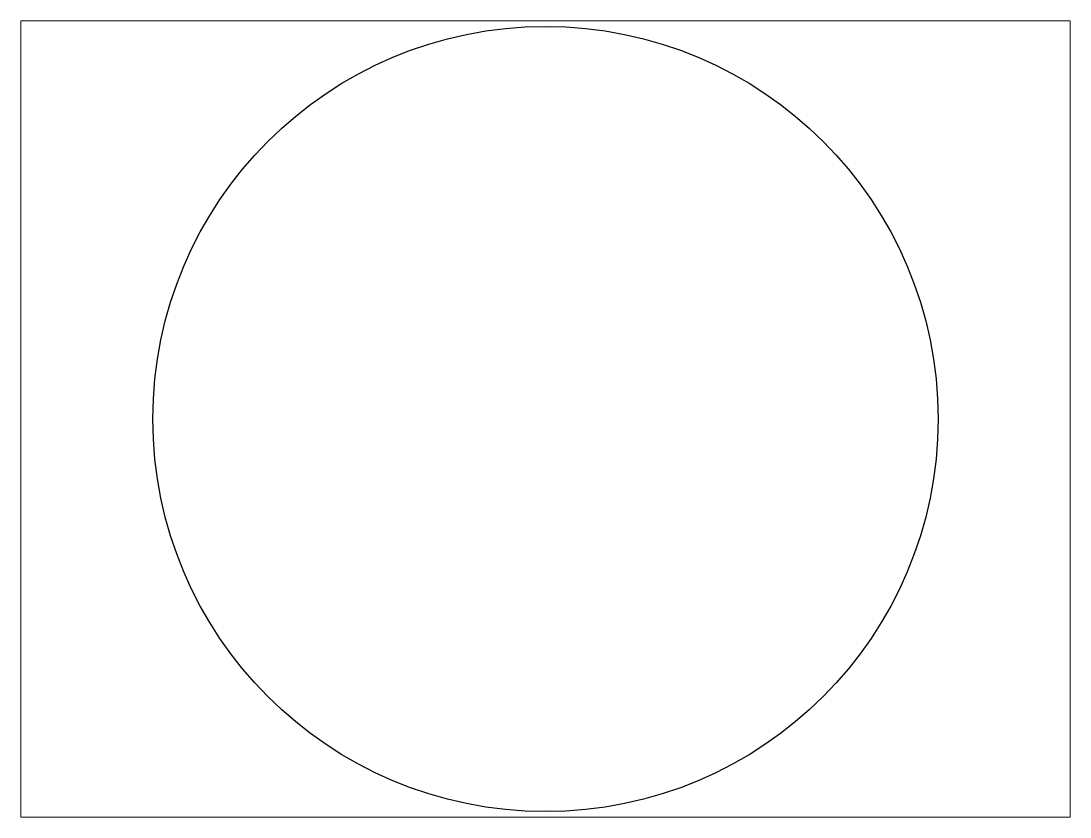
# Paper-space layout 'Presentación1' of a CAD drawing. Header units: millimetres. Extents: x 26 to 231, y 20 to 176.
# The model-space entities are those that its viewports show. They can reach past a viewport. Long polylines and large blocks are cut down to what shows.
import ezdxf

# ---------------------------------------------------------------- set-up
doc = ezdxf.new("R2010")
doc.units = ezdxf.units.MM

msp = doc.modelspace()

# ---------------------------------------------------------------- linework, layer by layer
msp.add_circle((0, 0), 1000)

psp = doc.layouts.new('Presentación1')

# ---------------------------------------------------------------- viewports
at = {"layer": '0'}
psp.add_viewport(center=(128.5, 97.5), size=(205.6, 156), view_center_point=(0, 0), view_height=2027.5229, dxfattribs=at)

doc.saveas('drawing.dxf')
